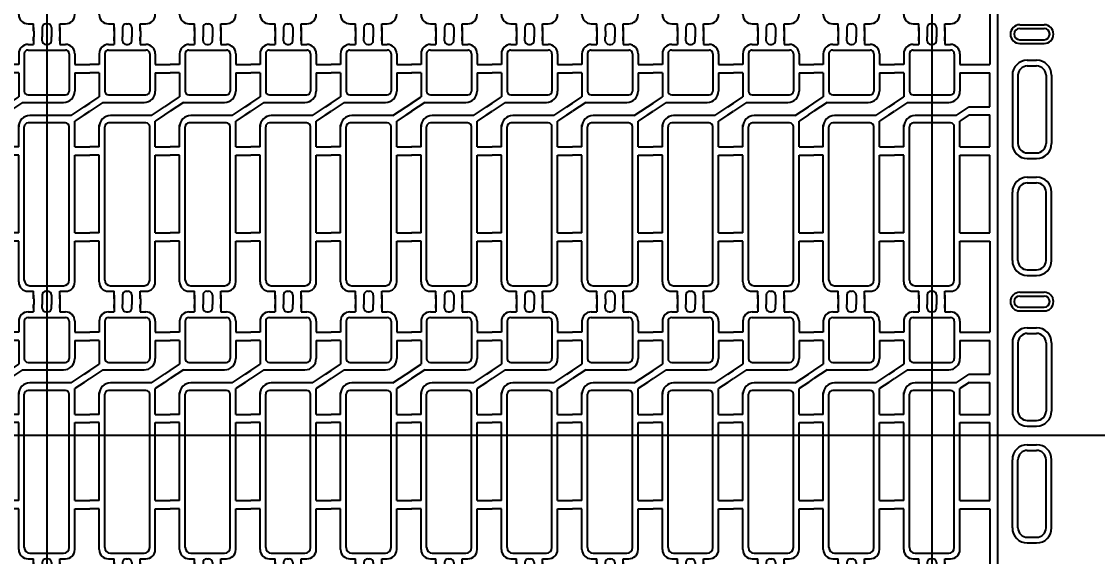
# Model space of a CAD drawing. Header units: millimetres. Extents: x -992 to 1678, y 98 to 1000.
# Drawn here: x -873.17 to -844.42, y 883.88 to 898.18 of the extents above; entities that cross this region are included whole.
import ezdxf

# ---------------------------------------------------------------- set-up
doc = ezdxf.new("R2010")
doc.units = ezdxf.units.MM
doc.header["$PDMODE"] = 3
doc.header["$PDSIZE"] = -1
doc.linetypes.add('CENTER', pattern=[10.16, 6.35, -1.27, 1.27, -1.27])
doc.linetypes.add('HIDDEN', pattern=[1.905, 1.27, -0.635])
doc.layers.get('DEFPOINTS').update_dxf_attribs({"color": 10})
for name, color, linetype in [('1', 3, 'Continuous'), ('b etching', 1, 'Continuous'), ('CEN', 8, 'CENTER'), ('DIM', 7, 'Continuous'), ('HID', 1, 'HIDDEN')]:
    doc.layers.add(name, color=color, linetype=linetype)
doc.styles.add('SIMPLEX', font='simplex')
doc.styles.get("Standard").update_dxf_attribs({"font": 'txt.shx', "bigfont": 'chineset.shx'})
doc.dimstyles.new('ISO-25', dxfattribs={"dimtxt": 2.5, "dimasz": 2.5, "dimexe": 1.25, "dimexo": 0.625, "dimtad": 1, "dimtxsty": 'Standard', "dimcen": 2.5, "dimadec": 0, "dimazin": 0, "dimtfac": 1, "dimtmove": 0, "dimatfit": 3, "dimfxl": 0, "dimarcsym": 0})

# ---------------------------------------------------------------- blocks, each defined once
blk = doc.blocks.new('_OPEN30')
at = {"color": 0, "linetype": 'ByBlock'}
for p, q in [((-1, 0.268), (0, 0)), ((0, 0), (-1, -0.268)), ((0, 0), (-1, 0))]:
    blk.add_line(p, q, dxfattribs=at)
blk = doc.blocks.new('*D5')
at = {"layer": 'DEFPOINTS', "color": 0}
for p in [(-899.724, 942.797), (-841.649, 920.116), (-899.724, 858.416)]:
    blk.add_point(p, dxfattribs=at)
at = {"layer": 'DIM', "color": 0, "lineweight": -2}
for p, q in [((-899.724, 859.416), (-899.724, 943.797)), ((-841.649, 921.116), (-841.649, 943.797)), ((-897.724, 942.797), (-879.615, 942.797)), ((-843.649, 942.797), (-861.758, 942.797))]:
    blk.add_line(p, q, dxfattribs=at)
at = {"layer": 'DIM', "color": 0, "lineweight": -2, "xscale": 2, "yscale": 2, "zscale": 2, "rotation": 180}
blk.add_blockref('_OPEN30', (-899.724, 942.797), dxfattribs=at)
at = {"layer": 'DIM', "color": 0, "lineweight": -2, "xscale": 2, "yscale": 2, "zscale": 2}
blk.add_blockref('_OPEN30', (-841.649, 942.797), dxfattribs=at)
at = {"layer": 'DIM', "color": 0, "insert": (-870.686, 942.797), "char_height": 3, "attachment_point": 5, "style": 'SIMPLEX'}
blk.add_mtext('58,075', dxfattribs=at)
blk = doc.blocks.new('e1')
at = {"layer": '1'}
for p, q in [((-947.058, 906.581), (-947.058, 906.481)), ((-947.058, 906.481), (-947.058, 906.581)), ((-947.058, 906.581), (-947.058, 906.381)), ((-946.358, 906.581), (-946.358, 906.481)), ((-946.358, 906.481), (-946.358, 906.581)), ((-946.358, 906.581), (-946.358, 906.381)), ((-946.358, 906.381), (-946.208, 906.381)), ((-947.458, 906.131), (-947.458, 905.841)), ((-945.958, 906.131), (-945.958, 905.841)), ((-947.458, 905.841), (-947.708, 905.841)), ((-945.958, 905.841), (-945.708, 905.841)), ((-947.458, 905.621), (-947.708, 905.621)), ((-947.458, 905.621), (-947.458, 904.981)), ((-945.958, 905.621), (-945.958, 905.131)), ((-945.958, 905.621), (-945.708, 905.621)), ((-947.358, 904.831), (-946.258, 904.831)), ((-946.058, 904.481), (-947.158, 904.481)), ((-947.458, 903.641), (-947.458, 904.231)), ((-945.958, 903.641), (-945.958, 904.331)), ((-947.458, 903.641), (-947.708, 903.641)), ((-945.958, 903.641), (-945.708, 903.641)), ((-947.458, 903.421), (-947.708, 903.421)), ((-947.458, 901.341), (-947.458, 903.421)), ((-945.958, 901.341), (-945.958, 903.421)), ((-945.958, 903.421), (-945.708, 903.421)), ((-947.458, 901.341), (-947.708, 901.341)), ((-945.958, 901.341), (-945.708, 901.341)), ((-947.458, 901.121), (-947.708, 901.121)), ((-947.458, 900.031), (-947.458, 901.121)), ((-945.958, 900.031), (-945.958, 901.121)), ((-945.958, 901.121), (-945.708, 901.121)), ((-947.058, 899.581), (-947.058, 899.781)), ((-947.058, 899.581), (-947.058, 899.681)), ((-947.058, 899.681), (-947.058, 899.581)), ((-946.358, 899.781), (-946.208, 899.781)), ((-946.358, 899.581), (-946.358, 899.781)), ((-946.358, 899.581), (-946.358, 899.681)), ((-946.358, 899.681), (-946.358, 899.581))]:
    blk.add_line(p, q, dxfattribs=at)
at = {"layer": '1', "linetype": 'ByBlock'}
for p, q in [((-946.833, 906.481), (-946.833, 906.581)), ((-946.583, 906.481), (-946.583, 906.581)), ((-947.208, 906.381), (-947.058, 906.381)), ((-946.733, 906.381), (-946.683, 906.381)), ((-947.708, 904.814), (-947.458, 904.981)), ((-947.358, 904.831), (-947.708, 904.597)), ((-946.058, 904.481), (-945.708, 904.714)), ((-945.708, 904.497), (-945.958, 904.331)), ((-947.208, 899.781), (-947.058, 899.781)), ((-946.833, 899.681), (-946.833, 899.581)), ((-946.733, 899.781), (-946.683, 899.781)), ((-946.583, 899.681), (-946.583, 899.581))]:
    blk.add_line(p, q, dxfattribs=at)
at = {"layer": '1'}
for centre, radius, start, end in [((-947.208, 906.131), 0.25, 90, 180), ((-946.208, 906.131), 0.25, 0, 90), ((-946.258, 905.131), 0.3, 270, 0), ((-947.158, 904.181), 0.3, 90, 180), ((-947.208, 900.031), 0.25, 180, 270), ((-946.208, 900.031), 0.25, 270, 0)]:
    blk.add_arc(centre, radius, start, end, dxfattribs=at)
at = {"layer": '1', "linetype": 'ByBlock'}
for centre, start, end in [((-946.733, 906.481), 180, 270), ((-946.683, 906.481), 270, 0), ((-946.733, 899.681), 90, 180), ((-946.683, 899.681), 0, 90)]:
    blk.add_arc(centre, 0.1, start, end, dxfattribs=at)
blk = doc.blocks.new('e2')
at = {"layer": 'b etching', "linetype": 'ByBlock'}
for p, q in [((-947.208, 906.231), (-946.208, 906.231)), ((-947.308, 906.131), (-947.308, 905.131)), ((-946.108, 906.131), (-946.108, 905.131)), ((-947.208, 905.031), (-946.208, 905.031)), ((-946.208, 904.281), (-947.208, 904.281)), ((-947.308, 900.081), (-947.308, 904.181)), ((-946.108, 900.081), (-946.108, 904.181)), ((-947.158, 899.931), (-946.258, 899.931))]:
    blk.add_line(p, q, dxfattribs=at)
for centre, radius, start, end in [((-947.208, 906.131), 0.1, 90, 180), ((-946.208, 906.131), 0.1, 360, 90), ((-947.208, 905.131), 0.1, 180, 270), ((-946.208, 905.131), 0.1, 270, 360), ((-947.208, 904.181), 0.1, 90, 180), ((-946.208, 904.181), 0.1, 0, 90), ((-947.158, 900.081), 0.15, 180, 270), ((-946.258, 900.081), 0.15, 270, 0)]:
    blk.add_arc(centre, radius, start, end, dxfattribs=at)

msp = doc.modelspace()

# ---------------------------------------------------------------- linework, layer by layer
at = {"layer": '1', "linetype": 'ByBlock'}
for p, q in [((-847.2986804, 899.45640189), (-847.2986804, 897.02640189)), ((-872.8486804, 897.91640189), (-872.8486804, 897.76640189)), ((-872.6236804, 897.91640189), (-872.6236804, 897.76640189)), ((-872.3736804, 897.91640189), (-872.3736804, 897.76640189)), ((-872.1486804, 897.91640189), (-872.1486804, 897.76640189)), ((-870.6986804, 897.91640189), (-870.6986804, 897.76640189)), ((-870.4736804, 897.91640189), (-870.4736804, 897.76640189)), ((-870.2236804, 897.91640189), (-870.2236804, 897.76640189)), ((-869.9986804, 897.91640189), (-869.9986804, 897.76640189)), ((-868.5486804, 897.91640189), (-868.5486804, 897.76640189)), ((-868.3236804, 897.91640189), (-868.3236804, 897.76640189)), ((-868.0736804, 897.91640189), (-868.0736804, 897.76640189)), ((-867.8486804, 897.91640189), (-867.8486804, 897.76640189)), ((-866.3986804, 897.91640189), (-866.3986804, 897.76640189)), ((-866.1736804, 897.91640189), (-866.1736804, 897.76640189)), ((-865.9236804, 897.91640189), (-865.9236804, 897.76640189)), ((-865.6986804, 897.91640189), (-865.6986804, 897.76640189)), ((-864.2486804, 897.91640189), (-864.2486804, 897.76640189)), ((-864.0236804, 897.91640189), (-864.0236804, 897.76640189)), ((-863.7736804, 897.91640189), (-863.7736804, 897.76640189)), ((-863.5486804, 897.91640189), (-863.5486804, 897.76640189)), ((-862.0986804, 897.91640189), (-862.0986804, 897.76640189)), ((-861.8736804, 897.91640189), (-861.8736804, 897.76640189)), ((-861.6236804, 897.91640189), (-861.6236804, 897.76640189)), ((-861.3986804, 897.91640189), (-861.3986804, 897.76640189)), ((-859.9486804, 897.91640189), (-859.9486804, 897.76640189)), ((-859.7236804, 897.91640189), (-859.7236804, 897.76640189)), ((-859.4736804, 897.91640189), (-859.4736804, 897.76640189)), ((-859.2486804, 897.91640189), (-859.2486804, 897.76640189)), ((-857.7986804, 897.91640189), (-857.7986804, 897.76640189)), ((-857.5736804, 897.91640189), (-857.5736804, 897.76640189)), ((-857.3236804, 897.91640189), (-857.3236804, 897.76640189)), ((-857.0986804, 897.91640189), (-857.0986804, 897.76640189)), ((-855.6486804, 897.91640189), (-855.6486804, 897.76640189)), ((-855.4236804, 897.91640189), (-855.4236804, 897.76640189)), ((-855.1736804, 897.91640189), (-855.1736804, 897.76640189)), ((-854.9486804, 897.91640189), (-854.9486804, 897.76640189)), ((-853.4986804, 897.91640189), (-853.4986804, 897.76640189)), ((-853.2736804, 897.91640189), (-853.2736804, 897.76640189)), ((-853.0236804, 897.91640189), (-853.0236804, 897.76640189)), ((-852.7986804, 897.91640189), (-852.7986804, 897.76640189)), ((-851.3486804, 897.91640189), (-851.3486804, 897.76640189)), ((-851.1236804, 897.91640189), (-851.1236804, 897.76640189)), ((-850.8736804, 897.91640189), (-850.8736804, 897.76640189)), ((-850.6486804, 897.91640189), (-850.6486804, 897.76640189)), ((-849.1986804, 897.91640189), (-849.1986804, 897.76640189)), ((-848.9736804, 897.91640189), (-848.9736804, 897.76640189)), ((-848.7236804, 897.91640189), (-848.7236804, 897.76640189)), ((-848.4986804, 897.91640189), (-848.4986804, 897.76640189)), ((-871.4986804, 897.02640189), (-871.3486804, 897.02640189)), ((-869.3486804, 897.02640189), (-869.1986804, 897.02640189)), ((-867.1986804, 897.02640189), (-867.0486804, 897.02640189)), ((-865.0486804, 897.02640189), (-864.8986804, 897.02640189)), ((-862.8986804, 897.02640189), (-862.7486804, 897.02640189)), ((-860.7486804, 897.02640189), (-860.5986804, 897.02640189)), ((-858.5986804, 897.02640189), (-858.4486804, 897.02640189)), ((-856.4486804, 897.02640189), (-856.2986804, 897.02640189)), ((-854.2986804, 897.02640189), (-854.1486804, 897.02640189)), ((-852.1486804, 897.02640189), (-851.9986804, 897.02640189)), ((-849.9986804, 897.02640189), (-849.8486804, 897.02640189)), ((-847.8486804, 897.02640189), (-847.2986804, 897.02640189)), ((-871.4986804, 896.80640189), (-871.3486804, 896.80640189)), ((-869.3486804, 896.80640189), (-869.1986804, 896.80640189)), ((-867.1986804, 896.80640189), (-867.0486804, 896.80640189)), ((-865.0486804, 896.80640189), (-864.8986804, 896.80640189)), ((-862.8986804, 896.80640189), (-862.7486804, 896.80640189)), ((-860.7486804, 896.80640189), (-860.5986804, 896.80640189)), ((-858.5986804, 896.80640189), (-858.4486804, 896.80640189)), ((-856.4486804, 896.80640189), (-856.2986804, 896.80640189)), ((-854.2986804, 896.80640189), (-854.1486804, 896.80640189)), ((-852.1486804, 896.80640189), (-851.9986804, 896.80640189)), ((-849.9986804, 896.80640189), (-849.8486804, 896.80640189)), ((-847.8486804, 896.80640189), (-847.2986804, 896.80640189)), ((-847.2986804, 895.89973522), (-847.2986804, 896.80640189)), ((-871.4986804, 895.89973522), (-871.3486804, 895.99973522)), ((-869.3486804, 895.89973522), (-869.1986804, 895.99973522)), ((-867.1986804, 895.89973522), (-867.0486804, 895.99973522)), ((-865.0486804, 895.89973522), (-864.8986804, 895.99973522)), ((-862.8986804, 895.89973522), (-862.7486804, 895.99973522)), ((-860.7486804, 895.89973522), (-860.5986804, 895.99973522)), ((-858.5986804, 895.89973522), (-858.4486804, 895.99973522)), ((-856.4486804, 895.89973522), (-856.2986804, 895.99973522)), ((-854.2986804, 895.89973522), (-854.1486804, 895.99973522)), ((-852.1486804, 895.89973522), (-851.9986804, 895.99973522)), ((-849.9986804, 895.89973522), (-849.8486804, 895.99973522)), ((-847.8486804, 895.89973522), (-847.2986804, 895.89973522)), ((-871.4986804, 895.68306855), (-871.3486804, 895.78306855)), ((-869.3486804, 895.68306855), (-869.1986804, 895.78306855)), ((-867.1986804, 895.68306855), (-867.0486804, 895.78306855)), ((-865.0486804, 895.68306855), (-864.8986804, 895.78306855)), ((-862.8986804, 895.68306855), (-862.7486804, 895.78306855)), ((-860.7486804, 895.68306855), (-860.5986804, 895.78306855)), ((-858.5986804, 895.68306855), (-858.4486804, 895.78306855)), ((-856.4486804, 895.68306855), (-856.2986804, 895.78306855)), ((-854.2986804, 895.68306855), (-854.1486804, 895.78306855)), ((-852.1486804, 895.68306855), (-851.9986804, 895.78306855)), ((-849.9986804, 895.68306855), (-849.8486804, 895.78306855)), ((-847.8486804, 895.68306855), (-847.2986804, 895.68306855)), ((-847.2986804, 894.82640189), (-847.2986804, 895.68306855)), ((-871.4986804, 894.82640189), (-871.3486804, 894.82640189)), ((-869.3486804, 894.82640189), (-869.1986804, 894.82640189)), ((-867.1986804, 894.82640189), (-867.0486804, 894.82640189)), ((-865.0486804, 894.82640189), (-864.8986804, 894.82640189)), ((-862.8986804, 894.82640189), (-862.7486804, 894.82640189)), ((-860.7486804, 894.82640189), (-860.5986804, 894.82640189)), ((-858.5986804, 894.82640189), (-858.4486804, 894.82640189)), ((-856.4486804, 894.82640189), (-856.2986804, 894.82640189)), ((-854.2986804, 894.82640189), (-854.1486804, 894.82640189)), ((-852.1486804, 894.82640189), (-851.9986804, 894.82640189)), ((-849.9986804, 894.82640189), (-849.8486804, 894.82640189)), ((-847.8486804, 894.82640189), (-847.2986804, 894.82640189)), ((-871.4986804, 894.60640189), (-871.3486804, 894.60640189)), ((-869.3486804, 894.60640189), (-869.1986804, 894.60640189)), ((-867.1986804, 894.60640189), (-867.0486804, 894.60640189)), ((-865.0486804, 894.60640189), (-864.8986804, 894.60640189)), ((-862.8986804, 894.60640189), (-862.7486804, 894.60640189)), ((-860.7486804, 894.60640189), (-860.5986804, 894.60640189)), ((-858.5986804, 894.60640189), (-858.4486804, 894.60640189)), ((-856.4486804, 894.60640189), (-856.2986804, 894.60640189)), ((-854.2986804, 894.60640189), (-854.1486804, 894.60640189)), ((-852.1486804, 894.60640189), (-851.9986804, 894.60640189)), ((-849.9986804, 894.60640189), (-849.8486804, 894.60640189)), ((-847.8486804, 894.60640189), (-847.2986804, 894.60640189)), ((-847.2986804, 892.52640189), (-847.2986804, 894.60640189)), ((-871.4986804, 892.52640189), (-871.3486804, 892.52640189)), ((-869.3486804, 892.52640189), (-869.1986804, 892.52640189)), ((-867.1986804, 892.52640189), (-867.0486804, 892.52640189)), ((-865.0486804, 892.52640189), (-864.8986804, 892.52640189)), ((-862.8986804, 892.52640189), (-862.7486804, 892.52640189)), ((-860.7486804, 892.52640189), (-860.5986804, 892.52640189)), ((-858.5986804, 892.52640189), (-858.4486804, 892.52640189)), ((-856.4486804, 892.52640189), (-856.2986804, 892.52640189)), ((-854.2986804, 892.52640189), (-854.1486804, 892.52640189)), ((-852.1486804, 892.52640189), (-851.9986804, 892.52640189)), ((-849.9986804, 892.52640189), (-849.8486804, 892.52640189)), ((-847.8486804, 892.52640189), (-847.2986804, 892.52640189)), ((-871.4986804, 892.30640189), (-871.3486804, 892.30640189)), ((-869.3486804, 892.30640189), (-869.1986804, 892.30640189)), ((-867.1986804, 892.30640189), (-867.0486804, 892.30640189)), ((-865.0486804, 892.30640189), (-864.8986804, 892.30640189)), ((-862.8986804, 892.30640189), (-862.7486804, 892.30640189)), ((-860.7486804, 892.30640189), (-860.5986804, 892.30640189)), ((-858.5986804, 892.30640189), (-858.4486804, 892.30640189)), ((-856.4486804, 892.30640189), (-856.2986804, 892.30640189)), ((-854.2986804, 892.30640189), (-854.1486804, 892.30640189)), ((-852.1486804, 892.30640189), (-851.9986804, 892.30640189)), ((-849.9986804, 892.30640189), (-849.8486804, 892.30640189)), ((-847.8486804, 892.30640189), (-847.2986804, 892.30640189)), ((-847.2986804, 892.30640189), (-847.2986804, 889.87640189)), ((-872.8486804, 890.76640189), (-872.8486804, 890.61640189)), ((-872.6236804, 890.76640189), (-872.6236804, 890.61640189)), ((-872.3736804, 890.76640189), (-872.3736804, 890.61640189)), ((-872.1486804, 890.76640189), (-872.1486804, 890.61640189)), ((-870.6986804, 890.76640189), (-870.6986804, 890.61640189)), ((-870.4736804, 890.76640189), (-870.4736804, 890.61640189)), ((-870.2236804, 890.76640189), (-870.2236804, 890.61640189)), ((-869.9986804, 890.76640189), (-869.9986804, 890.61640189)), ((-868.5486804, 890.76640189), (-868.5486804, 890.61640189)), ((-868.3236804, 890.76640189), (-868.3236804, 890.61640189)), ((-868.0736804, 890.76640189), (-868.0736804, 890.61640189)), ((-867.8486804, 890.76640189), (-867.8486804, 890.61640189)), ((-866.3986804, 890.76640189), (-866.3986804, 890.61640189)), ((-866.1736804, 890.76640189), (-866.1736804, 890.61640189)), ((-865.9236804, 890.76640189), (-865.9236804, 890.61640189)), ((-865.6986804, 890.76640189), (-865.6986804, 890.61640189)), ((-864.2486804, 890.76640189), (-864.2486804, 890.61640189)), ((-864.0236804, 890.76640189), (-864.0236804, 890.61640189)), ((-863.7736804, 890.76640189), (-863.7736804, 890.61640189)), ((-863.5486804, 890.76640189), (-863.5486804, 890.61640189)), ((-862.0986804, 890.76640189), (-862.0986804, 890.61640189)), ((-861.8736804, 890.76640189), (-861.8736804, 890.61640189)), ((-861.6236804, 890.76640189), (-861.6236804, 890.61640189)), ((-861.3986804, 890.76640189), (-861.3986804, 890.61640189)), ((-859.9486804, 890.76640189), (-859.9486804, 890.61640189)), ((-859.7236804, 890.76640189), (-859.7236804, 890.61640189)), ((-859.4736804, 890.76640189), (-859.4736804, 890.61640189)), ((-859.2486804, 890.76640189), (-859.2486804, 890.61640189)), ((-857.7986804, 890.76640189), (-857.7986804, 890.61640189)), ((-857.5736804, 890.76640189), (-857.5736804, 890.61640189)), ((-857.3236804, 890.76640189), (-857.3236804, 890.61640189)), ((-857.0986804, 890.76640189), (-857.0986804, 890.61640189)), ((-855.6486804, 890.76640189), (-855.6486804, 890.61640189)), ((-855.4236804, 890.76640189), (-855.4236804, 890.61640189)), ((-855.1736804, 890.76640189), (-855.1736804, 890.61640189)), ((-854.9486804, 890.76640189), (-854.9486804, 890.61640189)), ((-853.4986804, 890.76640189), (-853.4986804, 890.61640189)), ((-853.2736804, 890.76640189), (-853.2736804, 890.61640189)), ((-853.0236804, 890.76640189), (-853.0236804, 890.61640189)), ((-852.7986804, 890.76640189), (-852.7986804, 890.61640189)), ((-851.3486804, 890.76640189), (-851.3486804, 890.61640189)), ((-851.1236804, 890.76640189), (-851.1236804, 890.61640189)), ((-850.8736804, 890.76640189), (-850.8736804, 890.61640189)), ((-850.6486804, 890.76640189), (-850.6486804, 890.61640189)), ((-849.1986804, 890.76640189), (-849.1986804, 890.61640189)), ((-848.9736804, 890.76640189), (-848.9736804, 890.61640189)), ((-848.7236804, 890.76640189), (-848.7236804, 890.61640189)), ((-848.4986804, 890.76640189), (-848.4986804, 890.61640189)), ((-871.4986804, 889.87640189), (-871.3486804, 889.87640189)), ((-869.3486804, 889.87640189), (-869.1986804, 889.87640189)), ((-867.1986804, 889.87640189), (-867.0486804, 889.87640189)), ((-865.0486804, 889.87640189), (-864.8986804, 889.87640189)), ((-862.8986804, 889.87640189), (-862.7486804, 889.87640189)), ((-860.7486804, 889.87640189), (-860.5986804, 889.87640189)), ((-858.5986804, 889.87640189), (-858.4486804, 889.87640189)), ((-856.4486804, 889.87640189), (-856.2986804, 889.87640189)), ((-854.2986804, 889.87640189), (-854.1486804, 889.87640189)), ((-852.1486804, 889.87640189), (-851.9986804, 889.87640189)), ((-849.9986804, 889.87640189), (-849.8486804, 889.87640189)), ((-847.8486804, 889.87640189), (-847.2986804, 889.87640189)), ((-871.4986804, 889.65640189), (-871.3486804, 889.65640189)), ((-869.3486804, 889.65640189), (-869.1986804, 889.65640189)), ((-867.1986804, 889.65640189), (-867.0486804, 889.65640189)), ((-865.0486804, 889.65640189), (-864.8986804, 889.65640189)), ((-862.8986804, 889.65640189), (-862.7486804, 889.65640189)), ((-860.7486804, 889.65640189), (-860.5986804, 889.65640189)), ((-858.5986804, 889.65640189), (-858.4486804, 889.65640189)), ((-856.4486804, 889.65640189), (-856.2986804, 889.65640189)), ((-854.2986804, 889.65640189), (-854.1486804, 889.65640189)), ((-852.1486804, 889.65640189), (-851.9986804, 889.65640189)), ((-849.9986804, 889.65640189), (-849.8486804, 889.65640189)), ((-847.8486804, 889.65640189), (-847.2986804, 889.65640189)), ((-847.2986804, 888.74973522), (-847.2986804, 889.65640189)), ((-871.4986804, 888.74973522), (-871.3486804, 888.84973522)), ((-869.3486804, 888.74973522), (-869.1986804, 888.84973522)), ((-867.1986804, 888.74973522), (-867.0486804, 888.84973522)), ((-865.0486804, 888.74973522), (-864.8986804, 888.84973522)), ((-862.8986804, 888.74973522), (-862.7486804, 888.84973522)), ((-860.7486804, 888.74973522), (-860.5986804, 888.84973522)), ((-858.5986804, 888.74973522), (-858.4486804, 888.84973522)), ((-856.4486804, 888.74973522), (-856.2986804, 888.84973522)), ((-854.2986804, 888.74973522), (-854.1486804, 888.84973522)), ((-852.1486804, 888.74973522), (-851.9986804, 888.84973522)), ((-849.9986804, 888.74973522), (-849.8486804, 888.84973522)), ((-847.8486804, 888.74973522), (-847.2986804, 888.74973522)), ((-871.4986804, 888.53306855), (-871.3486804, 888.63306855)), ((-869.3486804, 888.53306855), (-869.1986804, 888.63306855)), ((-867.1986804, 888.53306855), (-867.0486804, 888.63306855)), ((-865.0486804, 888.53306855), (-864.8986804, 888.63306855)), ((-862.8986804, 888.53306855), (-862.7486804, 888.63306855)), ((-860.7486804, 888.53306855), (-860.5986804, 888.63306855)), ((-858.5986804, 888.53306855), (-858.4486804, 888.63306855)), ((-856.4486804, 888.53306855), (-856.2986804, 888.63306855)), ((-854.2986804, 888.53306855), (-854.1486804, 888.63306855)), ((-852.1486804, 888.53306855), (-851.9986804, 888.63306855)), ((-849.9986804, 888.53306855), (-849.8486804, 888.63306855)), ((-847.8486804, 888.53306855), (-847.2986804, 888.53306855)), ((-847.2986804, 887.67640189), (-847.2986804, 888.53306855)), ((-871.4986804, 887.67640189), (-871.3486804, 887.67640189)), ((-869.3486804, 887.67640189), (-869.1986804, 887.67640189)), ((-867.1986804, 887.67640189), (-867.0486804, 887.67640189)), ((-865.0486804, 887.67640189), (-864.8986804, 887.67640189)), ((-862.8986804, 887.67640189), (-862.7486804, 887.67640189)), ((-860.7486804, 887.67640189), (-860.5986804, 887.67640189)), ((-858.5986804, 887.67640189), (-858.4486804, 887.67640189)), ((-856.4486804, 887.67640189), (-856.2986804, 887.67640189)), ((-854.2986804, 887.67640189), (-854.1486804, 887.67640189)), ((-852.1486804, 887.67640189), (-851.9986804, 887.67640189)), ((-849.9986804, 887.67640189), (-849.8486804, 887.67640189)), ((-847.8486804, 887.67640189), (-847.2986804, 887.67640189)), ((-871.4986804, 887.45640189), (-871.3486804, 887.45640189)), ((-869.3486804, 887.45640189), (-869.1986804, 887.45640189)), ((-867.1986804, 887.45640189), (-867.0486804, 887.45640189)), ((-865.0486804, 887.45640189), (-864.8986804, 887.45640189)), ((-862.8986804, 887.45640189), (-862.7486804, 887.45640189)), ((-860.7486804, 887.45640189), (-860.5986804, 887.45640189)), ((-858.5986804, 887.45640189), (-858.4486804, 887.45640189)), ((-856.4486804, 887.45640189), (-856.2986804, 887.45640189)), ((-854.2986804, 887.45640189), (-854.1486804, 887.45640189)), ((-852.1486804, 887.45640189), (-851.9986804, 887.45640189)), ((-849.9986804, 887.45640189), (-849.8486804, 887.45640189)), ((-847.8486804, 887.45640189), (-847.2986804, 887.45640189)), ((-847.2986804, 885.37640189), (-847.2986804, 887.45640189)), ((-871.4986804, 885.37640189), (-871.3486804, 885.37640189)), ((-869.3486804, 885.37640189), (-869.1986804, 885.37640189)), ((-867.1986804, 885.37640189), (-867.0486804, 885.37640189)), ((-865.0486804, 885.37640189), (-864.8986804, 885.37640189)), ((-862.8986804, 885.37640189), (-862.7486804, 885.37640189)), ((-860.7486804, 885.37640189), (-860.5986804, 885.37640189)), ((-858.5986804, 885.37640189), (-858.4486804, 885.37640189)), ((-856.4486804, 885.37640189), (-856.2986804, 885.37640189)), ((-854.2986804, 885.37640189), (-854.1486804, 885.37640189)), ((-852.1486804, 885.37640189), (-851.9986804, 885.37640189)), ((-849.9986804, 885.37640189), (-849.8486804, 885.37640189)), ((-847.8486804, 885.37640189), (-847.2986804, 885.37640189)), ((-871.4986804, 885.15640189), (-871.3486804, 885.15640189)), ((-869.3486804, 885.15640189), (-869.1986804, 885.15640189)), ((-867.1986804, 885.15640189), (-867.0486804, 885.15640189)), ((-865.0486804, 885.15640189), (-864.8986804, 885.15640189)), ((-862.8986804, 885.15640189), (-862.7486804, 885.15640189)), ((-860.7486804, 885.15640189), (-860.5986804, 885.15640189)), ((-858.5986804, 885.15640189), (-858.4486804, 885.15640189)), ((-856.4486804, 885.15640189), (-856.2986804, 885.15640189)), ((-854.2986804, 885.15640189), (-854.1486804, 885.15640189)), ((-852.1486804, 885.15640189), (-851.9986804, 885.15640189)), ((-849.9986804, 885.15640189), (-849.8486804, 885.15640189)), ((-847.8486804, 885.15640189), (-847.2986804, 885.15640189)), ((-847.2986804, 885.15640189), (-847.2986804, 882.72640189))]:
    msp.add_line(p, q, dxfattribs=at)
at = {"layer": '1'}
for p, q in [((-846.4986804, 897.99140189), (-845.8486804, 897.99140189)), ((-846.4986804, 897.99140189), (-845.8486804, 897.99140189)), ((-846.4986804, 897.69140189), (-845.8486804, 897.69140189)), ((-846.4986804, 897.69140189), (-845.8486804, 897.69140189)), ((-846.5486804, 896.74140189), (-846.5486804, 894.91640189)), ((-846.2986804, 896.99140189), (-846.0486804, 896.99140189)), ((-845.7986804, 896.74140189), (-845.7986804, 894.91640189)), ((-846.2986804, 894.66640189), (-846.0486804, 894.66640189)), ((-846.2986804, 893.86640189), (-846.0486804, 893.86640189)), ((-846.5486804, 891.79140189), (-846.5486804, 893.61640189)), ((-845.7986804, 891.79140189), (-845.7986804, 893.61640189)), ((-846.2986804, 891.54140189), (-846.0486804, 891.54140189)), ((-846.4986804, 890.84140189), (-845.8486804, 890.84140189)), ((-846.4986804, 890.84140189), (-845.8486804, 890.84140189)), ((-846.4986804, 890.54140189), (-845.8486804, 890.54140189)), ((-846.4986804, 890.54140189), (-845.8486804, 890.54140189)), ((-846.2986804, 889.84140189), (-846.0486804, 889.84140189)), ((-846.5486804, 889.59140189), (-846.5486804, 887.76640189)), ((-845.7986804, 889.59140189), (-845.7986804, 887.76640189)), ((-846.2986804, 887.51640189), (-846.0486804, 887.51640189)), ((-846.2986804, 886.71640189), (-846.0486804, 886.71640189)), ((-846.5486804, 884.64140189), (-846.5486804, 886.46640189)), ((-845.7986804, 884.64140189), (-845.7986804, 886.46640189)), ((-846.2986804, 884.39140189), (-846.0486804, 884.39140189))]:
    msp.add_line(p, q, dxfattribs=at)
for centre, radius, start, end in [((-846.4986804, 897.84140189), 0.15, 90, 270), ((-846.4986804, 897.84140189), 0.15, 90, 270), ((-845.8486804, 897.84140189), 0.15, 270, 90), ((-845.8486804, 897.84140189), 0.15, 270, 90), ((-846.2986804, 896.74140189), 0.25, 90, 180), ((-846.0486804, 896.74140189), 0.25, 0, 90), ((-846.2986804, 894.91640189), 0.25, 180, 270), ((-846.0486804, 894.91640189), 0.25, 270, 0), ((-846.2986804, 893.61640189), 0.25, 90, 180), ((-846.0486804, 893.61640189), 0.25, 360, 90), ((-846.2986804, 891.79140189), 0.25, 180, 270), ((-846.0486804, 891.79140189), 0.25, 270, 360), ((-846.4986804, 890.69140189), 0.15, 90, 270), ((-846.4986804, 890.69140189), 0.15, 90, 270), ((-845.8486804, 890.69140189), 0.15, 270, 90), ((-845.8486804, 890.69140189), 0.15, 270, 90), ((-846.2986804, 889.59140189), 0.25, 90, 180), ((-846.0486804, 889.59140189), 0.25, 0, 90), ((-846.2986804, 887.76640189), 0.25, 180, 270), ((-846.0486804, 887.76640189), 0.25, 270, 0), ((-846.2986804, 886.46640189), 0.25, 90, 180), ((-846.0486804, 886.46640189), 0.25, 360, 90), ((-846.2986804, 884.64140189), 0.25, 180, 270), ((-846.0486804, 884.64140189), 0.25, 270, 360)]:
    msp.add_arc(centre, radius, start, end, dxfattribs=at)
at = {"layer": 'CEN', "linetype": 'ByBlock'}
for p, q in [((-872.4986804, 920.61640189), (-872.4986804, 853.61640189)), ((-848.8486804, 920.51640189), (-848.8486804, 853.71640189)), ((-648.05900889, 887.11640189), (-914.20864364, 887.11640189))]:
    msp.add_line(p, q, dxfattribs=at)
at = {"layer": 'HID', "linetype": 'ByBlock'}
for p, q in [((-847.0986804, 912.36640189), (-847.0986804, 861.86640189)), ((-846.4986804, 898.09140189), (-845.8486804, 898.09140189)), ((-846.4986804, 897.59140189), (-845.8486804, 897.59140189)), ((-846.2986804, 897.14140189), (-846.0486804, 897.14140189)), ((-846.6986804, 896.74140189), (-846.6986804, 894.91640189)), ((-845.6486804, 896.74140189), (-845.6486804, 894.91640189)), ((-846.2986804, 894.51640189), (-846.0486804, 894.51640189)), ((-846.2986804, 894.01640189), (-846.0486804, 894.01640189)), ((-846.6986804, 891.79140189), (-846.6986804, 893.61640189)), ((-845.6486804, 891.79140189), (-845.6486804, 893.61640189)), ((-846.2986804, 891.39140189), (-846.0486804, 891.39140189)), ((-846.4986804, 890.94140189), (-845.8486804, 890.94140189)), ((-846.4986804, 890.44140189), (-845.8486804, 890.44140189)), ((-846.2986804, 889.99140189), (-846.0486804, 889.99140189)), ((-846.6986804, 889.59140189), (-846.6986804, 887.76640189)), ((-845.6486804, 889.59140189), (-845.6486804, 887.76640189)), ((-846.2986804, 887.36640189), (-846.0486804, 887.36640189)), ((-846.2986804, 886.86640189), (-846.0486804, 886.86640189)), ((-846.6986804, 884.64140189), (-846.6986804, 886.46640189)), ((-845.6486804, 884.64140189), (-845.6486804, 886.46640189)), ((-846.2986804, 884.24140189), (-846.0486804, 884.24140189))]:
    msp.add_line(p, q, dxfattribs=at)
for centre, radius, start, end in [((-846.4986804, 897.84140189), 0.25, 90, 270), ((-845.8486804, 897.84140189), 0.25, 270, 90), ((-846.2986804, 896.74140189), 0.4, 90, 180), ((-846.0486804, 896.74140189), 0.4, 0, 90), ((-846.2986804, 894.91640189), 0.4, 180, 270), ((-846.0486804, 894.91640189), 0.4, 270, 0), ((-846.2986804, 893.61640189), 0.4, 90, 180), ((-846.0486804, 893.61640189), 0.4, 360, 90), ((-846.2986804, 891.79140189), 0.4, 180, 270), ((-846.0486804, 891.79140189), 0.4, 270, 360), ((-846.4986804, 890.69140189), 0.25, 90, 270), ((-845.8486804, 890.69140189), 0.25, 270, 90), ((-846.2986804, 889.59140189), 0.4, 90, 180), ((-846.0486804, 889.59140189), 0.4, 0, 90), ((-846.2986804, 887.76640189), 0.4, 180, 270), ((-846.0486804, 887.76640189), 0.4, 270, 0), ((-846.2986804, 886.46640189), 0.4, 90, 180), ((-846.0486804, 886.46640189), 0.4, 360, 90), ((-846.2986804, 884.64140189), 0.4, 180, 270), ((-846.0486804, 884.64140189), 0.4, 270, 360)]:
    msp.add_arc(centre, radius, start, end, dxfattribs=at)

# ---------------------------------------------------------------- block references
at = {"linetype": 'ByBlock'}
for name, p in [('e1', (74.20886592, -1.66428571)), ('e1', (76.35886592, -1.66428571)), ('e1', (78.50886592, -1.66428571)), ('e1', (80.65886592, -1.66428571)), ('e1', (82.80886592, -1.66428571)), ('e1', (84.95886592, -1.66428571)), ('e1', (87.10886592, -1.66428571)), ('e1', (89.25886592, -1.66428571)), ('e1', (91.40886592, -1.66428571)), ('e1', (93.55886592, -1.66428571)), ('e1', (95.70886592, -1.66428571)), ('e1', (97.85886592, -1.66428571)), ('e1', (74.20886592, -8.81428571)), ('e1', (76.35886592, -8.81428571)), ('e1', (78.50886592, -8.81428571)), ('e1', (80.65886592, -8.81428571)), ('e1', (82.80886592, -8.81428571)), ('e1', (84.95886592, -8.81428571)), ('e1', (87.10886592, -8.81428571)), ('e1', (89.25886592, -8.81428571)), ('e1', (91.40886592, -8.81428571)), ('e1', (93.55886592, -8.81428571)), ('e1', (95.70886592, -8.81428571)), ('e1', (97.85886592, -8.81428571)), ('e2', (74.20886592, -8.81428571)), ('e2', (76.35886592, -8.81428571)), ('e2', (78.50886592, -8.81428571)), ('e2', (80.65886592, -8.81428571)), ('e2', (82.80886592, -8.81428571)), ('e2', (84.95886592, -8.81428571)), ('e2', (87.10886592, -8.81428571)), ('e2', (89.25886592, -8.81428571)), ('e2', (91.40886592, -8.81428571)), ('e2', (93.55886592, -8.81428571)), ('e2', (95.70886592, -8.81428571)), ('e2', (97.85886592, -8.81428571)), ('e1', (74.20886592, -15.96428571)), ('e1', (76.35886592, -15.96428571)), ('e1', (78.50886592, -15.96428571)), ('e1', (80.65886592, -15.96428571)), ('e1', (82.80886592, -15.96428571)), ('e1', (84.95886592, -15.96428571)), ('e1', (87.10886592, -15.96428571)), ('e1', (89.25886592, -15.96428571)), ('e1', (91.40886592, -15.96428571)), ('e1', (93.55886592, -15.96428571)), ('e1', (95.70886592, -15.96428571)), ('e1', (97.85886592, -15.96428571)), ('e2', (74.20886592, -15.96428571)), ('e2', (76.35886592, -15.96428571)), ('e2', (78.50886592, -15.96428571)), ('e2', (80.65886592, -15.96428571)), ('e2', (82.80886592, -15.96428571)), ('e2', (84.95886592, -15.96428571)), ('e2', (87.10886592, -15.96428571)), ('e2', (89.25886592, -15.96428571)), ('e2', (91.40886592, -15.96428571)), ('e2', (93.55886592, -15.96428571)), ('e2', (95.70886592, -15.96428571)), ('e2', (97.85886592, -15.96428571))]:
    msp.add_blockref(name, p, dxfattribs=at)

# ---------------------------------------------------------------- dimensions: what is measured, and where the dimension line sits
at = {"layer": 'DIM'}
dim = msp.add_linear_dim(base=(-899.7236803994, 942.7969729261), p1=(-841.6486803994, 920.1164018862), p2=(-899.7236803994, 858.4164018862), dimstyle='ISO-25', override={"dimtxt": 3, "dimasz": 2, "dimexe": 1, "dimexo": 1, "dimgap": 1.5, "dimtad": 0, "dimdec": 8, "dimtxsty": 'SIMPLEX', "dimblk1": 'OPEN30', "dimblk2": 'OPEN30', "dimsah": 1, "dimtp": 0.05, "dimtm": 0.05, "dimtfac": 0.5, "dimtdec": 8}, dxfattribs=at)
dim.commit()
dim.dimension.update_dxf_attribs({"geometry": '*D5', "text_midpoint": (-870.6861803994, 942.7969729261)})

doc.saveas('drawing.dxf')
